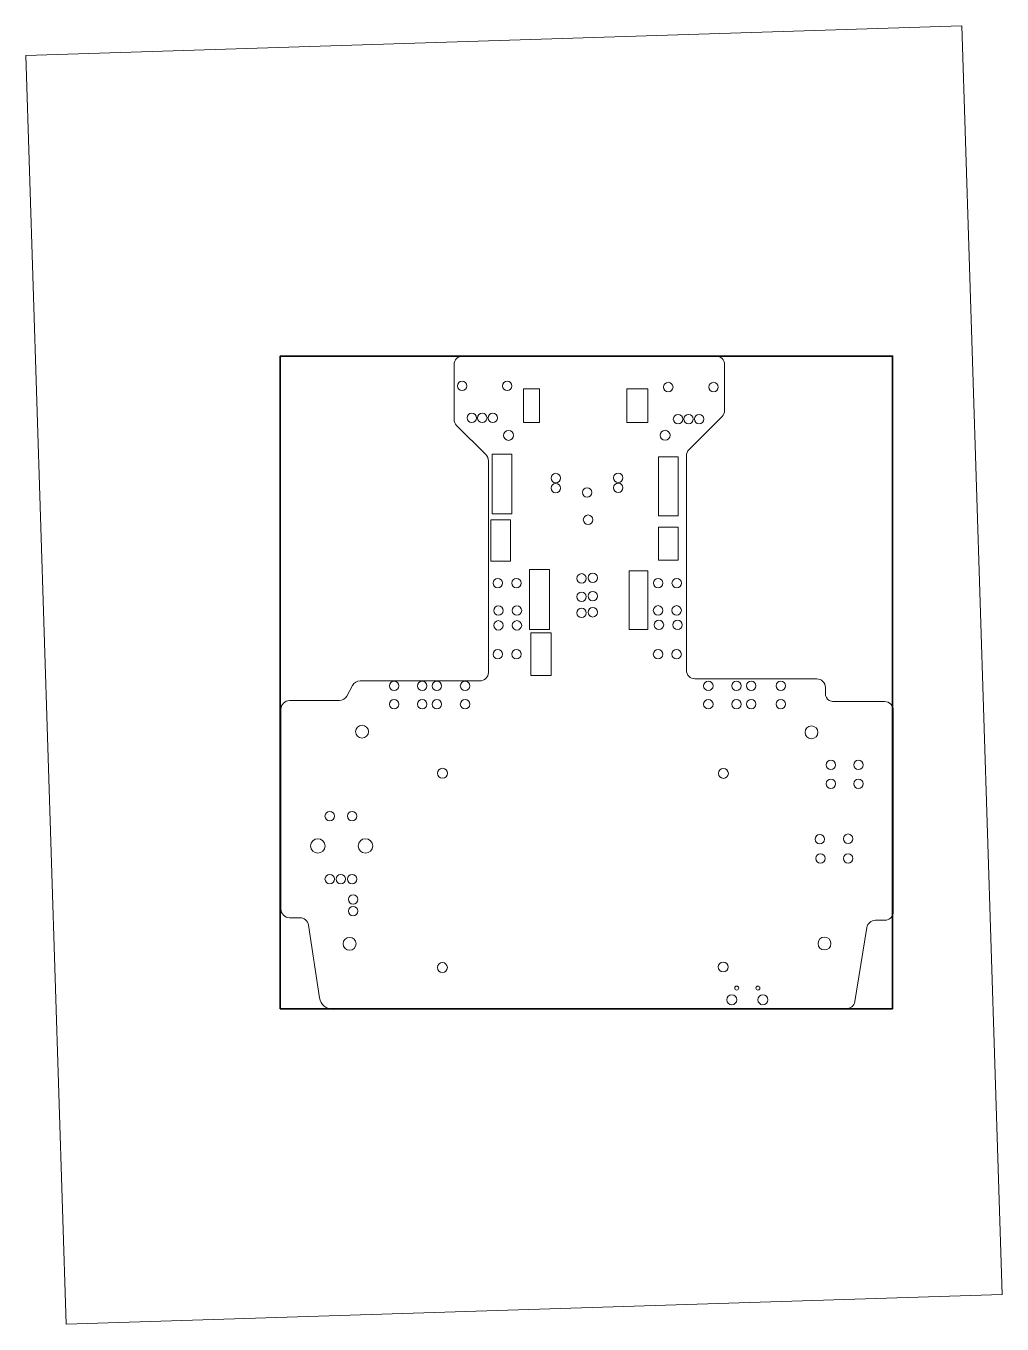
# Model space of a CAD drawing. Header units: millimetres. Extents: x -8 to 218, y -2 to 299.
import ezdxf

# ---------------------------------------------------------------- set-up
doc = ezdxf.new("R2010")
doc.units = ezdxf.units.MM
doc.header["$MEASUREMENT"] = 0
doc.layers.add('katman 1', color=7, linetype='Continuous', lineweight=0)
picture_1 = doc.add_image_def('image1.png', size_in_pixel=(216, 144))

msp = doc.modelspace()

# ---------------------------------------------------------------- linework, layer by layer
at = {"layer": 'katman 1', "color": 250, "lineweight": 35, "true_color": 0x1d1d1b}
msp.add_lwpolyline([(192.57, 71.32), (50.77, 71.32), (50.77, 222.52), (192.57, 222.52)], close=True, dxfattribs=at)
at = {"layer": 'katman 1'}
for points in [[(107.11, 207.12), (110.8, 207.12), (110.8, 214.92), (107.11, 214.92)], [(131.04, 207.12), (135.87, 207.12), (135.87, 214.92), (131.04, 214.92)], [(104.42, 185.97), (99.87, 185.97), (99.87, 199.77), (104.42, 199.77)], [(142.87, 185.52), (138.37, 185.52), (138.37, 199.17), (142.87, 199.17)], [(99.52, 175.02), (104.07, 175.02), (104.07, 184.62), (99.52, 184.62)], [(138.37, 175.27), (142.87, 175.27), (142.87, 182.92), (138.37, 182.92)], [(113.12, 159.17), (108.47, 159.17), (108.47, 173.07), (113.12, 173.07)], [(135.87, 159.17), (131.52, 159.17), (131.52, 172.77), (135.87, 172.77)], [(113.47, 148.5), (108.82, 148.5), (108.82, 158.42), (113.47, 158.42)]]:
    msp.add_lwpolyline(points, close=True, dxfattribs=at)
for centre, radius in [((92.86, 215.62), 1.09), ((103.33, 215.62), 1.09), ((140.62, 215.35), 1.09), ((151.1, 215.35), 1.09), ((95.11, 208.21), 1.09), ((97.55, 208.21), 1.09), ((99.98, 208.21), 1.09), ((142.87, 207.93), 1.09), ((145.31, 207.93), 1.09), ((147.75, 207.93), 1.09), ((103.63, 204.15), 1.15), ((139.89, 204.17), 1.15), ((114.55, 194.27), 1.09), ((114.55, 191.95), 1.09), ((129.03, 194.33), 1.09), ((129.03, 192.02), 1.09), ((121.82, 190.93), 1.09), ((122.03, 184.62), 1.09), ((120.54, 171.03), 1.09), ((123.12, 171.17), 1.09), ((101.14, 169.94), 1.09), ((105.45, 169.94), 1.09), ((138.25, 169.94), 1.09), ((142.56, 169.94), 1.09), ((120.54, 166.76), 1.09), ((123.12, 166.91), 1.09), ((101.27, 163.57), 1.09), ((105.58, 163.57), 1.09), ((120.54, 163.03), 1.09), ((123.12, 163.17), 1.09), ((138.24, 163.62), 1.09), ((142.55, 163.62), 1.09), ((101.27, 160.15), 1.09), ((105.58, 160.15), 1.09), ((138.46, 160.26), 1.09), ((142.77, 160.26), 1.09), ((101.13, 153.46), 1.09), ((105.44, 153.46), 1.09), ((138.24, 153.46), 1.09), ((142.55, 153.46), 1.09), ((77.13, 146.12), 1.09), ((83.65, 146.12), 1.09), ((87.03, 146.12), 1.09), ((93.55, 146.12), 1.09), ((149.89, 146.13), 1.09), ((156.41, 146.13), 1.09), ((159.81, 146.15), 1.09), ((166.65, 146.15), 1.09), ((77.13, 141.87), 1.09), ((83.65, 141.87), 1.09), ((87.03, 141.87), 1.09), ((93.55, 141.87), 1.09), ((149.89, 141.88), 1.09), ((156.41, 141.88), 1.09), ((159.81, 141.9), 1.09), ((166.65, 141.9), 1.09), ((69.71, 135.53), 1.49), ((173.77, 135.35), 1.49), ((88.33, 125.88), 1.15), ((153.38, 125.85), 1.15), ((178.28, 127.81), 1.09), ((184.66, 127.81), 1.09), ((178.28, 123.46), 1.09), ((184.66, 123.46), 1.09), ((62.21, 115.96), 1.09), ((67.4, 115.96), 1.09), ((175.71, 110.61), 1.09), ((182.26, 110.73), 1.09), ((59.46, 109.05), 1.67), ((70.49, 109.05), 1.67), ((175.86, 106.16), 1.09), ((182.26, 106.16), 1.09), ((62.21, 101.37), 1.09), ((64.76, 101.37), 1.09), ((67.4, 101.37), 1.09), ((67.63, 96.66), 1.09), ((67.63, 93.96), 1.09), ((66.81, 86.38), 1.49), ((176.78, 86.45), 1.49), ((88.31, 80.89), 1.15), ((153.34, 81.01), 1.15), ((156.47, 76.12), 0.467), ((161.37, 76.12), 0.467), ((155.32, 73.41), 1.15), ((162.52, 73.41), 1.15)]:
    msp.add_circle(centre, radius, dxfattribs=at)
msp.add_open_spline([(144.8, 199.26), (144.8, 199.26), (144.8, 199.43), (144.8, 199.43), (144.8, 199.96), (145.01, 200.47), (145.38, 200.84), (145.38, 200.84), (153.06, 208.52), (153.06, 208.52), (153.43, 208.89), (153.64, 209.4), (153.64, 209.93), (153.64, 209.93), (153.64, 220.53), (153.64, 220.53), (153.64, 221.63), (152.75, 222.53), (151.64, 222.53), (151.64, 222.53), (93.02, 222.53), (93.02, 222.53), (91.92, 222.53), (91.02, 221.63), (91.02, 220.53), (91.02, 220.53), (91.02, 207.85), (91.02, 207.85), (91.02, 207.32), (91.23, 206.81), (91.61, 206.44), (91.61, 206.44), (98.36, 199.69), (98.36, 199.69), (98.74, 199.31), (98.95, 198.8), (98.95, 198.27), (98.95, 198.27), (98.95, 149.26), (98.95, 149.26), (98.95, 148.15), (98.05, 147.26), (96.95, 147.26), (96.95, 147.26), (69.26, 147.26), (69.26, 147.26), (68.52, 147.26), (67.84, 146.85), (67.49, 146.2), (67.49, 146.2), (66.2, 143.78), (66.2, 143.78), (65.86, 143.13), (65.18, 142.73), (64.44, 142.73), (64.44, 142.73), (52.92, 142.73), (52.92, 142.73), (51.82, 142.73), (50.92, 141.83), (50.92, 140.73), (50.92, 140.73), (50.92, 94.43), (50.92, 94.43), (50.92, 93.32), (51.82, 92.43), (52.92, 92.43), (52.92, 92.43), (55.31, 92.43), (55.31, 92.43), (56.29, 92.43), (57.13, 91.71), (57.28, 90.73), (57.28, 90.73), (59.88, 73.86), (59.88, 73.86), (60.12, 72.32), (61.45, 71.18), (63.01, 71.18), (63.01, 71.18), (181.82, 71.32), (181.82, 71.32), (182.8, 71.32), (183.64, 72.03), (183.8, 73), (183.8, 73), (186.6, 90.15), (186.6, 90.15), (186.76, 91.12), (187.59, 91.83), (188.57, 91.83), (188.57, 91.83), (190.72, 91.83), (190.72, 91.83), (191.83, 91.83), (192.72, 92.72), (192.72, 93.83), (192.72, 93.83), (192.72, 140.48), (192.72, 140.48), (192.72, 141.58), (191.83, 142.48), (190.72, 142.48), (190.72, 142.48), (178.91, 142.48), (178.91, 142.48), (178.54, 142.48), (178.19, 142.58), (177.89, 142.76), (177.31, 143.1), (176.99, 143.75), (176.99, 144.42), (176.99, 144.42), (176.99, 145.76), (176.99, 145.76), (176.99, 146.86), (176.1, 147.76), (174.99, 147.76), (174.99, 147.76), (146.8, 147.76), (146.8, 147.76), (145.69, 147.76), (144.8, 148.65), (144.8, 149.76), (144.8, 149.76), (144.8, 199.26), (144.8, 199.26)], degree=3, knots=[0, 0, 0, 0, 1, 1, 1, 2, 2, 2, 3, 3, 3, 4, 4, 4, 5, 5, 5, 6, 6, 6, 7, 7, 7, 8, 8, 8, 9, 9, 9, 10, 10, 10, 11, 11, 11, 12, 12, 12, 13, 13, 13, 14, 14, 14, 15, 15, 15, 16, 16, 16, 17, 17, 17, 18, 18, 18, 19, 19, 19, 20, 20, 20, 21, 21, 21, 22, 22, 22, 23, 23, 23, 24, 24, 24, 25, 25, 25, 26, 26, 26, 27, 27, 27, 28, 28, 28, 29, 29, 29, 30, 30, 30, 31, 31, 31, 32, 32, 32, 33, 33, 33, 34, 34, 34, 35, 35, 35, 36, 36, 36, 37, 37, 37, 38, 38, 38, 39, 39, 39, 40, 40, 40, 41, 41, 41, 42, 42, 42, 42], dxfattribs=at)

# ---------------------------------------------------------------- pictures from other files: only their frames are drawn
image = msp.add_image(picture_1, insert=(1.18, -1.69), size_in_units=(216.83, 293.96), rotation=1.8143, dxfattribs=at)

doc.saveas('drawing.dxf')
